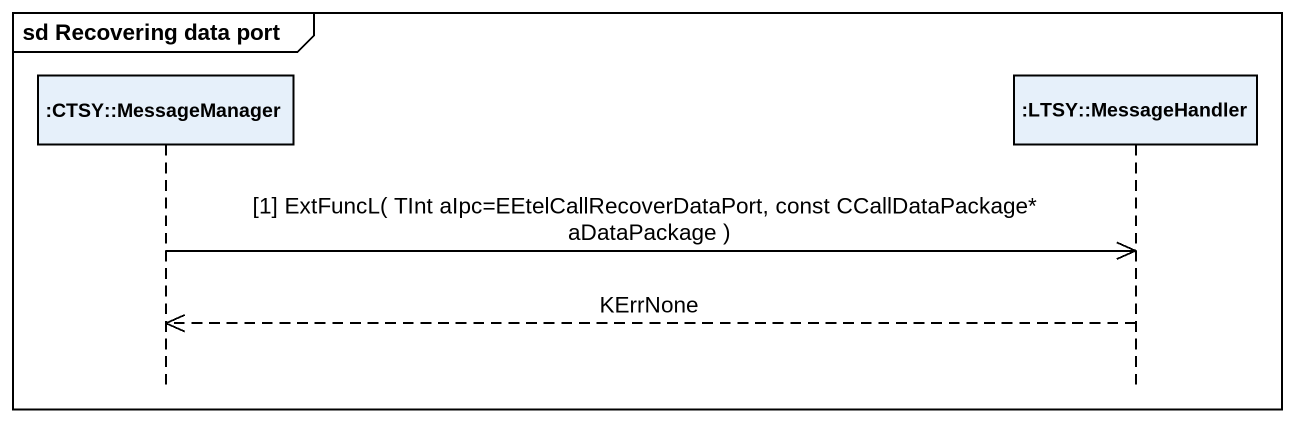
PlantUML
@startuml
mainframe sd Recovering data port
hide footbox
participant ":CTSY::MessageManager" as CTSY_MessageManager
participant ":LTSY::MessageHandler" as LTSY_MessageHandler

CTSY_MessageManager ->> LTSY_MessageHandler : [1] ExtFuncL( TInt aIpc=EEtelCallRecoverDataPort, const CCallDataPackage* aDataPackage )
LTSY_MessageHandler -->> CTSY_MessageManager : KErrNone
@enduml
